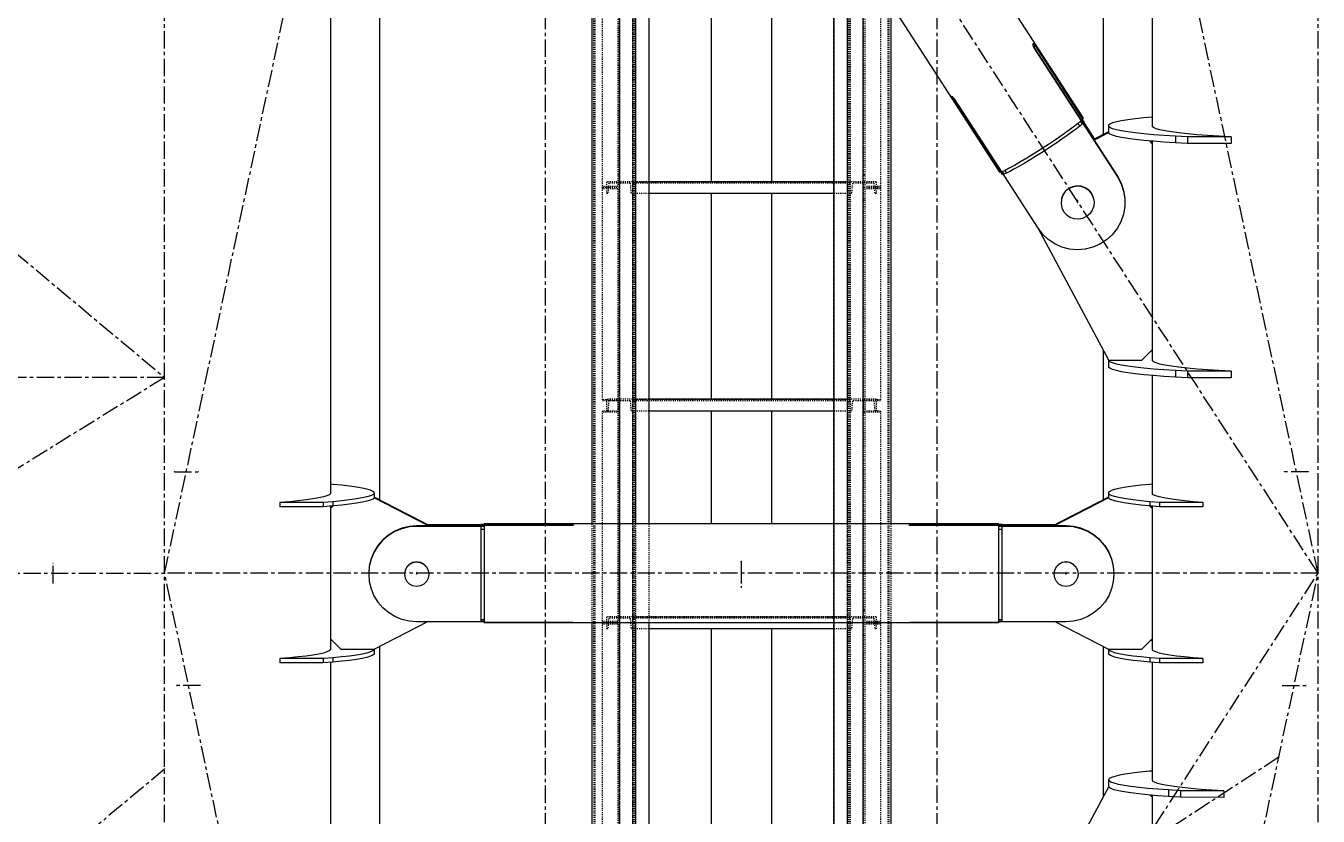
# Model space of a CAD drawing. Header units: millimetres. Extents: x 5143 to 30813, y 232 to 21408.
# Drawn here: x 11776 to 12370, y 7429 to 7792 of the extents above; entities that cross this region are included whole.
import ezdxf

# ---------------------------------------------------------------- set-up
doc = ezdxf.new("R2010")
doc.units = ezdxf.units.MM
doc.header["$LTSCALE"] = 0.25
for name, pattern in [('CENTER', [50.8, 31.75, -6.35, 6.35, -6.35]), ('XKITLINE00', [0]), ('XKITLINE02', [4, 2, -2]), ('XKITLINE03', [6, 3, -1, 1, -1])]:
    doc.linetypes.add(name, pattern=pattern)

msp = doc.modelspace()

# ---------------------------------------------------------------- linework, layer by layer
at = {"color": 8, "linetype": 'CENTER'}
for p, q in [((10096.38, 9090.27), (11840, 7630.27)), ((11840, 7286.23), (11840, 8951.04)), ((12370, 7286.23), (12370, 8951.04)), ((11840, 7540.27), (12015, 8360.27)), ((12370, 7540.27), (11840, 8360.27)), ((12370, 7540.27), (12195, 8360.27)), ((12015, 6431.43), (12015, 8100.54)), ((12195, 6431.43), (12195, 8100.54)), ((12259.5, 7711.75), (12259.5, 7710.72)), ((11840, 7630.27), (10454.1, 7630.27)), ((11840, 7630.27), (11549.01, 7450.27)), ((11844.48, 7586.93), (11855.43, 7586.96)), ((12365.51, 7586.93), (12354.56, 7586.96)), ((11788.75, 7535.77), (11788.75, 7544.77)), ((12105, 7545.81), (12105, 7535.82)), ((12105, 7543.85), (12105, 7533.86)), ((11597.32, 7540.27), (11840, 7540.27)), ((12015, 6720.27), (11840, 7540.27)), ((11840, 6720.27), (12370, 7540.27)), ((12370, 7540.27), (11840, 7540.27)), ((11955.8, 7540.63), (11955.8, 7539.92)), ((12195, 6720.27), (12370, 7540.27)), ((12254.2, 7539.92), (12254.2, 7540.63)), ((11856.48, 7488.7), (11845.53, 7488.67)), ((12353.51, 7488.7), (12364.46, 7488.67)), ((12351.95, 7455.72), (11918.47, 7172.55)), ((11840, 7450.27), (10096.38, 5990.27))]:
    msp.add_line(p, q, dxfattribs=at)
at = {"color": 8, "linetype": 'XKITLINE00'}
for p, q in [((12293.8, 8319.33), (12293.8, 7745.64)), ((11986.39, 8175.84), (12262.02, 7749.39)), ((11916.2, 8150.56), (11916.2, 7576.88)), ((11947.97, 8151.16), (12223.6, 7724.71)), ((11938.8, 7906.14), (11938.8, 7573.97)), ((12271.2, 7906.14), (12271.2, 7741.85)), ((12091.2, 7814.77), (12091.2, 7720.27)), ((12118.8, 7814.77), (12118.8, 7720.27)), ((12238.93, 7783.46), (12238.89, 7783.3)), ((12238.89, 7783.3), (12238.91, 7783.07)), ((12238.91, 7783.07), (12238.99, 7782.8)), ((12239.01, 7783.55), (12238.93, 7783.46)), ((12238.99, 7782.8), (12239.11, 7782.48)), ((12239.15, 7783.55), (12239.01, 7783.55)), ((12239.11, 7782.48), (12239.27, 7782.15)), ((12239.32, 7783.48), (12239.15, 7783.55)), ((12239.89, 7782.79), (12239.18, 7782.33)), ((12239.27, 7782.15), (12239.47, 7781.82)), ((12239.41, 7783.42), (12239.32, 7783.48)), ((12239.47, 7782.07), (12239.36, 7782)), ((12239.47, 7782.06), (12239.37, 7781.99)), ((12239.41, 7783.42), (12239.5, 7783.31)), ((12239.47, 7781.92), (12239.43, 7781.89)), ((12240.11, 7782.48), (12239.47, 7782.07)), ((12239.47, 7782.06), (12239.47, 7781.92)), ((12239.47, 7782.06), (12277.82, 7722.73)), ((12239.47, 7781.92), (12261.14, 7748.4)), ((12239.47, 7781.82), (12261.14, 7748.3)), ((12239.5, 7783.31), (12239.69, 7783.08)), ((12239.69, 7783.08), (12239.89, 7782.79)), ((12239.89, 7782.79), (12240.11, 7782.48)), ((12240.11, 7782.48), (12261.77, 7748.96)), ((12201.56, 7759.49), (12201.53, 7759.39)), ((12201.53, 7759.39), (12201.55, 7759.22)), ((12201.55, 7759.22), (12201.58, 7759.12)), ((12201.65, 7759.52), (12201.56, 7759.49)), ((12201.58, 7759.12), (12201.64, 7759)), ((12201.64, 7759), (12201.8, 7758.74)), ((12201.78, 7759.46), (12201.65, 7759.52)), ((12201.96, 7759.34), (12201.78, 7759.46)), ((12201.8, 7758.74), (12201.99, 7758.44)), ((12202.16, 7759.14), (12201.96, 7759.34)), ((12201.99, 7758.44), (12202.19, 7758.12)), ((12202.48, 7758.76), (12202.01, 7758.45)), ((12202.16, 7759.14), (12202.38, 7758.89)), ((12202.7, 7758.45), (12202.19, 7758.12)), ((12202.19, 7758.12), (12223.86, 7724.6)), ((12202.38, 7758.89), (12202.61, 7758.6)), ((12202.61, 7758.6), (12202.82, 7758.28)), ((12202.82, 7758.28), (12224.49, 7724.76)), ((12262.02, 7749.39), (12261.77, 7748.96)), ((12286.02, 7749.21), (12282.59, 7748.75)), ((12289.95, 7749.64), (12286.02, 7749.21)), ((12293.8, 7749.99), (12289.95, 7749.64)), ((12255.16, 7743.6), (12252.42, 7741.66)), ((12257.03, 7743.17), (12254.78, 7741.54)), ((12257.53, 7745.34), (12255.16, 7743.6)), ((12258.94, 7744.61), (12257.03, 7743.17)), ((12259.45, 7746.83), (12257.53, 7745.34)), ((12260.47, 7745.83), (12258.94, 7744.61)), ((12260.86, 7748.03), (12259.45, 7746.83)), ((12259.69, 7747.04), (12260.47, 7745.83)), ((12261.58, 7746.8), (12260.47, 7745.83)), ((12260.81, 7747.98), (12261.58, 7746.8)), ((12261.14, 7748.3), (12260.86, 7748.03)), ((12261.14, 7748.4), (12261.09, 7748.36)), ((12261.77, 7748.96), (12261.14, 7748.55)), ((12261.38, 7748.71), (12261.14, 7748.55)), ((12261.14, 7748.4), (12261.14, 7748.31)), ((12261.14, 7748.31), (12277.82, 7722.5)), ((12261.38, 7748.71), (12262.19, 7747.45)), ((12261.61, 7748.85), (12262.36, 7747.69)), ((12262.19, 7747.45), (12261.95, 7747.29)), ((12262.36, 7747.69), (12262.19, 7747.45)), ((12262.2, 7747.45), (12267.15, 7739.79)), ((12262.28, 7747.57), (12267.27, 7739.85)), ((12262.41, 7747.86), (12262.36, 7747.69)), ((12273.77, 7743.16), (12266.89, 7739.65)), ((12274.37, 7746.73), (12273.77, 7746.2)), ((12273.77, 7746.2), (12273.77, 7745.66)), ((12274.37, 7745.13), (12273.77, 7745.66)), ((12273.77, 7745.66), (12273.77, 7742.67)), ((12275.56, 7747.25), (12274.37, 7746.73)), ((12275.56, 7744.61), (12274.37, 7745.13)), ((12277.34, 7747.76), (12275.56, 7747.25)), ((12277.34, 7744.09), (12275.56, 7744.61)), ((12279.69, 7748.26), (12277.34, 7747.76)), ((12279.69, 7743.59), (12277.34, 7744.09)), ((12282.59, 7748.75), (12279.69, 7748.26)), ((12282.59, 7743.11), (12279.69, 7743.59)), ((12293.8, 7746.22), (12293.77, 7746.2)), ((12293.77, 7746.2), (12293.77, 7745.66)), ((12294.37, 7745.13), (12293.77, 7745.66)), ((12295.56, 7744.61), (12294.37, 7745.13)), ((12297.34, 7744.09), (12295.56, 7744.61)), ((12299.69, 7743.59), (12297.34, 7744.09)), ((12302.59, 7743.11), (12299.69, 7743.59)), ((12246.15, 7737.42), (12242.81, 7735.25)), ((12249.38, 7739.57), (12246.15, 7737.42)), ((12249.5, 7737.89), (12246.6, 7735.96)), ((12252.42, 7741.66), (12249.38, 7739.57)), ((12252.25, 7739.76), (12249.5, 7737.89)), ((12254.78, 7741.54), (12252.25, 7739.76)), ((12273.77, 7742.69), (12267.12, 7739.3)), ((12274.37, 7742.14), (12273.77, 7742.67)), ((12275.56, 7741.62), (12274.37, 7742.14)), ((12277.34, 7741.1), (12275.56, 7741.62)), ((12279.69, 7740.6), (12277.34, 7741.1)), ((12282.59, 7740.12), (12279.69, 7740.6)), ((12286.02, 7742.65), (12282.59, 7743.11)), ((12286.02, 7739.66), (12282.59, 7740.12)), ((12289.95, 7742.22), (12286.02, 7742.65)), ((12289.95, 7739.23), (12286.02, 7739.66)), ((12294.36, 7741.81), (12289.95, 7742.22)), ((12294.36, 7738.82), (12289.95, 7739.23)), ((12293.8, 7737.72), (12292.52, 7738.99)), ((12293.8, 7738.19), (12293.04, 7738.94)), ((12293.8, 7738.88), (12293.8, 7737.95)), ((12293.8, 7737.95), (12293.8, 7737.72)), ((12293.8, 7737.72), (12293.8, 7643.01)), ((12299.2, 7741.44), (12294.36, 7741.81)), ((12299.2, 7738.45), (12294.36, 7738.82)), ((12304.44, 7741.11), (12299.2, 7741.44)), ((12304.44, 7738.11), (12299.2, 7738.45)), ((12306.02, 7742.65), (12302.59, 7743.11)), ((12310.04, 7740.81), (12304.44, 7741.11)), ((12304.44, 7741.11), (12304.44, 7738.11)), ((12310.04, 7737.82), (12304.44, 7738.11)), ((12309.95, 7742.22), (12306.02, 7742.65)), ((12314.36, 7741.81), (12309.95, 7742.22)), ((12330.04, 7740.81), (12310.04, 7740.81)), ((12310.04, 7740.81), (12310.04, 7737.82)), ((12330.04, 7737.82), (12310.04, 7737.82)), ((12319.2, 7741.44), (12314.36, 7741.81)), ((12324.44, 7741.11), (12319.2, 7741.44)), ((12330.04, 7740.81), (12324.44, 7741.11)), ((12330.04, 7740.81), (12330.04, 7737.82)), ((12239.48, 7733.13), (12236.24, 7731.14)), ((12240.65, 7732.14), (12237.76, 7730.35)), ((12242.81, 7735.25), (12239.48, 7733.13)), ((12243.63, 7734.03), (12240.65, 7732.14)), ((12246.6, 7735.96), (12243.63, 7734.03)), ((12226.18, 7725.46), (12224.76, 7724.84)), ((12226.01, 7725.39), (12226.78, 7724.19)), ((12228.1, 7726.44), (12226.18, 7725.46)), ((12230.47, 7727.74), (12228.1, 7726.44)), ((12230.22, 7725.95), (12228.31, 7724.93)), ((12232.47, 7727.21), (12230.22, 7725.95)), ((12233.21, 7729.32), (12230.47, 7727.74)), ((12235.01, 7728.69), (12232.47, 7727.21)), ((12236.24, 7731.14), (12233.21, 7729.32)), ((12237.76, 7730.35), (12235.01, 7728.69)), ((12223.86, 7724.6), (12223.6, 7724.71)), ((12224.37, 7724.94), (12223.86, 7724.6)), ((12224.14, 7724.79), (12224.89, 7723.62)), ((12224.37, 7724.94), (12224.24, 7724.85)), ((12224.24, 7724.85), (12225.06, 7723.6)), ((12224.76, 7724.84), (12224.49, 7724.76)), ((12224.49, 7724.76), (12241.17, 7698.95)), ((12225.06, 7723.6), (12224.89, 7723.62)), ((12224.92, 7724.91), (12225.68, 7723.74)), ((12225.19, 7723.68), (12225.06, 7723.6)), ((12226.78, 7724.19), (12225.68, 7723.74)), ((12228.31, 7724.93), (12226.78, 7724.19)), ((12277.82, 7722.73), (12277.82, 7722.5)), ((12277.82, 7722.73), (12279.51, 7719.56)), ((12277.82, 7722.5), (12279.51, 7719.33)), ((12279.51, 7719.56), (12279.51, 7719.33)), ((12279.51, 7719.56), (12280.66, 7716.16)), ((12091.2, 7714.77), (12091.2, 7620.27)), ((12118.8, 7714.77), (12118.8, 7620.27)), ((12252.74, 7714.19), (12252.07, 7712.33)), ((12252.74, 7714.13), (12252.07, 7712.26)), ((12252.74, 7714.13), (12252.07, 7712.26)), ((12252.74, 7714.06), (12252.07, 7712.2)), ((12253.87, 7715.81), (12252.74, 7714.19)), ((12253.87, 7715.75), (12252.74, 7714.13)), ((12253.87, 7715.75), (12252.74, 7714.13)), ((12253.87, 7715.69), (12252.74, 7714.06)), ((12255.38, 7717.09), (12253.87, 7715.81)), ((12255.38, 7717.03), (12253.87, 7715.75)), ((12255.38, 7717.03), (12253.87, 7715.75)), ((12255.38, 7716.97), (12253.87, 7715.69)), ((12257.17, 7717.94), (12255.38, 7717.09)), ((12257.17, 7717.88), (12255.38, 7717.03)), ((12257.17, 7717.88), (12255.38, 7717.03)), ((12257.17, 7717.81), (12255.38, 7716.97)), ((12255.38, 7717.09), (12255.38, 7717.03)), ((12255.38, 7717.03), (12255.38, 7716.97)), ((12259.12, 7718.29), (12257.17, 7717.94)), ((12259.12, 7718.23), (12257.17, 7717.88)), ((12259.12, 7718.23), (12257.17, 7717.88)), ((12259.12, 7718.17), (12257.17, 7717.81)), ((12261.1, 7718.13), (12259.12, 7718.29)), ((12261.1, 7718.07), (12259.12, 7718.23)), ((12261.1, 7718.07), (12259.12, 7718.23)), ((12261.1, 7718), (12259.12, 7718.17)), ((12262.97, 7717.46), (12261.1, 7718.13)), ((12262.97, 7717.4), (12261.1, 7718.07)), ((12262.97, 7717.4), (12261.1, 7718.07)), ((12262.97, 7717.34), (12261.1, 7718)), ((12264.6, 7716.34), (12262.97, 7717.46)), ((12264.6, 7716.27), (12262.97, 7717.4)), ((12264.6, 7716.27), (12262.97, 7717.4)), ((12264.6, 7716.21), (12262.97, 7717.34)), ((12264.6, 7716.34), (12265.88, 7714.83)), ((12264.6, 7716.27), (12265.88, 7714.77)), ((12264.6, 7716.27), (12265.88, 7714.77)), ((12264.6, 7716.21), (12265.88, 7714.7)), ((12265.88, 7714.83), (12265.88, 7714.77)), ((12265.88, 7714.83), (12266.73, 7713.04)), ((12265.88, 7714.77), (12266.73, 7712.98)), ((12265.88, 7714.77), (12266.73, 7712.98)), ((12265.88, 7714.77), (12265.88, 7714.7)), ((12265.88, 7714.7), (12266.73, 7712.91)), ((12279.51, 7719.33), (12280.66, 7715.93)), ((12280.66, 7716.16), (12281.23, 7712.62)), ((12280.66, 7715.93), (12281.23, 7712.38)), ((12252.07, 7712.2), (12251.9, 7710.23)), ((12251.9, 7710.23), (12252.26, 7708.28)), ((12252.26, 7708.28), (12253.11, 7706.49)), ((12266.92, 7709), (12266.25, 7707.13)), ((12266.73, 7713.04), (12267.09, 7711.09)), ((12266.73, 7712.98), (12267.09, 7711.03)), ((12266.73, 7712.98), (12267.09, 7711.03)), ((12266.73, 7712.91), (12267.09, 7710.97)), ((12267.09, 7710.97), (12266.92, 7709)), ((12281.21, 7708.79), (12280.59, 7705.26)), ((12281.23, 7712.38), (12281.21, 7708.79)), ((12281.23, 7712.62), (12281.23, 7712.38)), ((12253.11, 7706.49), (12254.39, 7704.99)), ((12256.02, 7703.86), (12254.39, 7704.99)), ((12257.89, 7703.19), (12256.02, 7703.86)), ((12259.87, 7703.03), (12257.89, 7703.19)), ((12261.82, 7703.38), (12259.87, 7703.03)), ((12263.61, 7704.23), (12261.82, 7703.38)), ((12265.13, 7705.51), (12263.61, 7704.23)), ((12266.25, 7707.13), (12265.13, 7705.51)), ((12279.4, 7701.87), (12277.67, 7698.72)), ((12280.59, 7705.26), (12279.4, 7701.87)), ((12241.17, 7698.95), (12243.36, 7696.11)), ((12241.37, 7698.69), (12273.8, 7638.03)), ((12246, 7693.66), (12243.36, 7696.11)), ((12275.44, 7695.9), (12272.78, 7693.49)), ((12277.67, 7698.72), (12275.44, 7695.9)), ((12249, 7691.68), (12246, 7693.66)), ((12252.29, 7690.22), (12249, 7691.68)), ((12255.77, 7689.31), (12252.29, 7690.22)), ((12266.44, 7690.13), (12262.95, 7689.27)), ((12269.75, 7691.55), (12266.44, 7690.13)), ((12272.78, 7693.49), (12269.75, 7691.55)), ((12259.36, 7688.99), (12255.77, 7689.31)), ((12262.95, 7689.27), (12259.36, 7688.99)), ((12271.2, 7642.89), (12271.2, 7573.97)), ((12293.8, 7643.01), (12288.8, 7638.03)), ((12293.8, 7642.33), (12293.04, 7642.26)), ((12293.8, 7643.01), (12293.8, 7637.98)), ((12273.77, 7638.08), (12273.77, 7638)), ((12274.37, 7637.47), (12273.77, 7638)), ((12273.77, 7638), (12273.77, 7635.01)), ((12288.8, 7638.03), (12273.8, 7638.03)), ((12275.56, 7636.94), (12274.37, 7637.47)), ((12277.34, 7636.43), (12275.56, 7636.94)), ((12279.69, 7635.93), (12277.34, 7636.43)), ((12293.8, 7638.55), (12293.77, 7638.53)), ((12293.77, 7638.53), (12293.77, 7638)), ((12294.37, 7637.47), (12293.77, 7638)), ((12295.56, 7636.94), (12294.37, 7637.47)), ((12297.34, 7636.43), (12295.56, 7636.94)), ((12299.69, 7635.93), (12297.34, 7636.43)), ((12274.37, 7634.48), (12273.77, 7635.01)), ((12275.56, 7633.95), (12274.37, 7634.48)), ((12277.34, 7633.44), (12275.56, 7633.95)), ((12279.69, 7632.94), (12277.34, 7633.44)), ((12282.59, 7635.45), (12279.69, 7635.93)), ((12282.59, 7632.46), (12279.69, 7632.94)), ((12286.02, 7634.99), (12282.59, 7635.45)), ((12286.02, 7632), (12282.59, 7632.46)), ((12289.95, 7634.55), (12286.02, 7634.99)), ((12289.95, 7631.56), (12286.02, 7632)), ((12294.36, 7634.15), (12289.95, 7634.55)), ((12294.36, 7631.16), (12289.95, 7631.56)), ((12293.8, 7631.21), (12293.8, 7576.88)), ((12299.2, 7633.78), (12294.36, 7634.15)), ((12299.2, 7630.79), (12294.36, 7631.16)), ((12304.44, 7633.44), (12299.2, 7633.78)), ((12304.44, 7630.45), (12299.2, 7630.79)), ((12302.59, 7635.45), (12299.69, 7635.93)), ((12306.02, 7634.99), (12302.59, 7635.45)), ((12310.04, 7633.14), (12304.44, 7633.44)), ((12304.44, 7633.44), (12304.44, 7630.45)), ((12310.04, 7630.15), (12304.44, 7630.45)), ((12309.95, 7634.55), (12306.02, 7634.99)), ((12314.36, 7634.15), (12309.95, 7634.55)), ((12330.04, 7633.14), (12310.04, 7633.14)), ((12310.04, 7633.14), (12310.04, 7630.15)), ((12319.2, 7633.78), (12314.36, 7634.15)), ((12324.44, 7633.44), (12319.2, 7633.78)), ((12330.04, 7633.14), (12324.44, 7633.44)), ((12330.04, 7633.14), (12330.04, 7630.15)), ((12330.04, 7630.15), (12310.04, 7630.15)), ((12091.2, 7614.77), (12091.2, 7563.05)), ((12118.8, 7614.77), (12118.8, 7563.05)), ((11916.23, 7576.9), (11915.68, 7576.4)), ((11917.34, 7581.13), (11916.2, 7581.22)), ((11916.23, 7577.41), (11916.2, 7577.44)), ((11916.23, 7577.41), (11916.23, 7576.9)), ((11921.4, 7580.73), (11917.34, 7581.13)), ((11925.01, 7580.31), (11921.4, 7580.73)), ((11928.16, 7579.86), (11925.01, 7580.31)), ((11930.81, 7579.4), (11928.16, 7579.86)), ((11932.96, 7578.92), (11930.81, 7579.4)), ((11934.59, 7578.42), (11932.96, 7578.92)), ((11935.68, 7577.92), (11934.59, 7578.42)), ((11936.23, 7577.41), (11935.68, 7577.92)), ((11936.23, 7576.9), (11935.68, 7576.4)), ((11936.23, 7577.41), (11936.23, 7576.9)), ((11936.23, 7576.9), (11936.23, 7574.91)), ((12274.31, 7577.92), (12273.76, 7577.41)), ((12273.76, 7577.41), (12273.76, 7576.9)), ((12273.76, 7576.9), (12273.76, 7574.91)), ((12274.31, 7576.4), (12273.76, 7576.9)), ((12275.4, 7578.42), (12274.31, 7577.92)), ((12277.03, 7578.92), (12275.4, 7578.42)), ((12279.18, 7579.4), (12277.03, 7578.92)), ((12281.83, 7579.86), (12279.18, 7579.4)), ((12284.98, 7580.31), (12281.83, 7579.86)), ((12288.59, 7580.73), (12284.98, 7580.31)), ((12292.65, 7581.13), (12288.59, 7580.73)), ((12293.8, 7581.22), (12292.65, 7581.13)), ((12293.8, 7577.44), (12293.76, 7577.41)), ((12293.76, 7577.41), (12293.76, 7576.9)), ((12294.31, 7576.4), (12293.76, 7576.9)), ((11897.34, 7573.19), (11892.88, 7572.83)), ((11892.88, 7572.83), (11892.88, 7570.83)), ((11912.88, 7572.83), (11892.88, 7572.83)), ((11901.4, 7573.59), (11897.34, 7573.19)), ((11905.01, 7574.01), (11901.4, 7573.59)), ((11908.16, 7574.46), (11905.01, 7574.01)), ((11910.81, 7574.92), (11908.16, 7574.46)), ((11912.96, 7575.4), (11910.81, 7574.92)), ((11917.34, 7573.19), (11912.88, 7572.83)), ((11912.88, 7572.83), (11912.88, 7570.83)), ((11917.34, 7571.2), (11912.88, 7570.83)), ((11914.59, 7575.9), (11912.96, 7575.4)), ((11915.68, 7576.4), (11914.59, 7575.9)), ((11917.38, 7571.2), (11916.2, 7570.02)), ((11917.03, 7571.17), (11916.2, 7570.34)), ((11916.2, 7571.11), (11916.2, 7570.18)), ((11921.4, 7573.59), (11917.34, 7573.19)), ((11917.34, 7573.19), (11917.34, 7571.2)), ((11921.4, 7571.6), (11917.34, 7571.2)), ((11925.01, 7574.01), (11921.4, 7573.59)), ((11925.01, 7572.02), (11921.4, 7571.6)), ((11928.16, 7574.46), (11925.01, 7574.01)), ((11928.16, 7572.46), (11925.01, 7572.02)), ((11930.81, 7574.92), (11928.16, 7574.46)), ((11930.81, 7572.93), (11928.16, 7572.46)), ((11932.96, 7575.4), (11930.81, 7574.92)), ((11932.96, 7573.41), (11930.81, 7572.93)), ((11934.59, 7575.9), (11932.96, 7575.4)), ((11934.59, 7573.9), (11932.96, 7573.41)), ((11935.68, 7576.4), (11934.59, 7575.9)), ((11935.68, 7574.4), (11934.59, 7573.9)), ((11936.23, 7574.91), (11935.68, 7574.4)), ((11961.86, 7562.01), (11936.23, 7575.31)), ((11961.25, 7562.01), (11936.23, 7574.99)), ((12273.76, 7575.31), (12248.13, 7562.01)), ((12273.76, 7574.99), (12248.74, 7562.01)), ((12274.31, 7574.4), (12273.76, 7574.91)), ((12275.4, 7575.9), (12274.31, 7576.4)), ((12275.4, 7573.9), (12274.31, 7574.4)), ((12277.03, 7575.4), (12275.4, 7575.9)), ((12277.03, 7573.41), (12275.4, 7573.9)), ((12279.18, 7574.92), (12277.03, 7575.4)), ((12279.18, 7572.93), (12277.03, 7573.41)), ((12281.83, 7574.46), (12279.18, 7574.92)), ((12281.83, 7572.46), (12279.18, 7572.93)), ((12284.98, 7574.01), (12281.83, 7574.46)), ((12284.98, 7572.02), (12281.83, 7572.46)), ((12288.59, 7573.59), (12284.98, 7574.01)), ((12288.59, 7571.6), (12284.98, 7572.02)), ((12292.65, 7573.19), (12288.59, 7573.59)), ((12292.65, 7571.2), (12288.59, 7571.6)), ((12293.8, 7570.02), (12292.61, 7571.2)), ((12292.65, 7573.19), (12292.65, 7571.2)), ((12297.11, 7572.83), (12292.65, 7573.19)), ((12297.11, 7570.83), (12292.65, 7571.2)), ((12293.8, 7570.34), (12292.96, 7571.17)), ((12293.8, 7571.11), (12293.8, 7570.18)), ((12295.4, 7575.9), (12294.31, 7576.4)), ((12297.03, 7575.4), (12295.4, 7575.9)), ((12299.18, 7574.92), (12297.03, 7575.4)), ((12297.11, 7572.83), (12297.11, 7570.83)), ((12317.11, 7572.83), (12297.11, 7572.83)), ((12301.83, 7574.46), (12299.18, 7574.92)), ((12304.98, 7574.01), (12301.83, 7574.46)), ((12308.59, 7573.59), (12304.98, 7574.01)), ((12312.65, 7573.19), (12308.59, 7573.59)), ((12317.11, 7572.83), (12312.65, 7573.19)), ((12317.11, 7572.83), (12317.11, 7570.83)), ((11912.88, 7570.83), (11892.88, 7570.83)), ((11916.2, 7570.18), (11916.2, 7570.02)), ((11916.2, 7570.02), (11916.2, 7510.21)), ((12293.8, 7570.18), (12293.8, 7570.02)), ((12293.8, 7570.02), (12293.8, 7510.21)), ((12317.11, 7570.83), (12297.11, 7570.83)), ((11945.81, 7559.62), (11942.86, 7557.82)), ((11945.81, 7559.46), (11942.86, 7557.66)), ((11949, 7560.94), (11945.81, 7559.62)), ((11949, 7560.78), (11945.81, 7559.46)), ((11952.35, 7561.74), (11949, 7560.94)), ((11952.35, 7561.58), (11949, 7560.78)), ((11955.8, 7562.01), (11952.35, 7561.74)), ((11955.8, 7561.85), (11952.35, 7561.58)), ((11952.35, 7561.74), (11952.35, 7561.58)), ((11986.8, 7562.01), (11955.8, 7562.01)), ((11955.8, 7562.01), (11955.8, 7561.85)), ((11986.8, 7561.85), (11955.8, 7561.85)), ((11985.3, 7562.56), (11960.8, 7562.56)), ((11985.3, 7562.4), (11961.1, 7562.4)), ((11986.8, 7562.62), (11985.3, 7562.62)), ((11985.3, 7562.62), (11985.3, 7562.56)), ((11985.3, 7562.56), (11985.3, 7562.02)), ((11986.8, 7562.43), (11985.3, 7562.43)), ((11986.8, 7562.24), (11985.3, 7562.24)), ((11986.8, 7561.71), (11985.3, 7561.71)), ((11985.3, 7561.71), (11985.3, 7520.14)), ((11986.8, 7560.43), (11985.3, 7560.43)), ((12223.2, 7563.05), (11986.8, 7563.05)), ((11986.8, 7563.05), (11986.8, 7562.18)), ((12026.8, 7562.66), (11986.8, 7562.66)), ((11986.8, 7562.24), (11986.8, 7562.18)), ((11986.8, 7562.18), (11986.8, 7521.67)), ((12026.8, 7562.18), (11986.8, 7562.18)), ((12027.11, 7562.65), (12026.8, 7562.66)), ((12026.8, 7562.66), (12026.8, 7562.18)), ((12027.11, 7562.19), (12026.8, 7562.18)), ((12027.39, 7562.63), (12027.11, 7562.65)), ((12027.11, 7562.65), (12027.11, 7562.19)), ((12027.39, 7562.24), (12027.11, 7562.19)), ((12027.63, 7562.59), (12027.39, 7562.63)), ((12027.63, 7562.31), (12027.39, 7562.24)), ((12027.8, 7562.55), (12027.63, 7562.59)), ((12027.8, 7562.39), (12027.63, 7562.31)), ((12027.88, 7562.5), (12027.8, 7562.55)), ((12027.88, 7562.45), (12027.8, 7562.39)), ((12027.88, 7562.5), (12027.88, 7562.45)), ((12182.19, 7562.55), (12182.11, 7562.5)), ((12182.11, 7562.5), (12182.11, 7562.45)), ((12182.19, 7562.39), (12182.11, 7562.45)), ((12182.36, 7562.59), (12182.19, 7562.55)), ((12182.36, 7562.31), (12182.19, 7562.39)), ((12182.6, 7562.63), (12182.36, 7562.59)), ((12182.6, 7562.24), (12182.36, 7562.31)), ((12182.89, 7562.65), (12182.6, 7562.63)), ((12182.89, 7562.19), (12182.6, 7562.24)), ((12183.2, 7562.66), (12182.89, 7562.65)), ((12182.89, 7562.65), (12182.89, 7562.19)), ((12183.2, 7562.18), (12182.89, 7562.19)), ((12223.2, 7562.66), (12183.2, 7562.66)), ((12183.2, 7562.66), (12183.2, 7562.18)), ((12223.2, 7562.18), (12183.2, 7562.18)), ((12223.2, 7563.05), (12223.2, 7562.18)), ((12224.7, 7562.62), (12223.2, 7562.62)), ((12224.7, 7562.43), (12223.2, 7562.43)), ((12223.2, 7562.24), (12223.2, 7562.18)), ((12224.7, 7562.24), (12223.2, 7562.24)), ((12223.2, 7562.18), (12223.2, 7521.67)), ((12254.2, 7562.01), (12223.2, 7562.01)), ((12254.2, 7561.85), (12223.2, 7561.85)), ((12224.7, 7561.71), (12223.2, 7561.71)), ((12224.7, 7560.43), (12223.2, 7560.43)), ((12224.7, 7562.62), (12224.7, 7562.02)), ((12249.19, 7562.56), (12224.7, 7562.56)), ((12248.89, 7562.4), (12224.7, 7562.4)), ((12224.7, 7561.71), (12224.7, 7520.14)), ((12257.64, 7561.74), (12254.2, 7562.01)), ((12254.2, 7562.01), (12254.2, 7561.85)), ((12257.64, 7561.58), (12254.2, 7561.85)), ((12260.99, 7560.94), (12257.64, 7561.74)), ((12257.64, 7561.74), (12257.64, 7561.58)), ((12260.99, 7560.78), (12257.64, 7561.58)), ((12264.18, 7559.62), (12260.99, 7560.94)), ((12264.18, 7559.46), (12260.99, 7560.78)), ((12267.13, 7557.82), (12264.18, 7559.62)), ((12267.13, 7557.66), (12264.18, 7559.46)), ((11940.24, 7555.59), (11938, 7552.97)), ((11940.24, 7555.43), (11938, 7552.81)), ((11942.86, 7557.82), (11940.24, 7555.59)), ((11942.86, 7557.66), (11940.24, 7555.43)), ((12269.75, 7555.59), (12267.13, 7557.82)), ((12269.75, 7555.43), (12267.13, 7557.66)), ((12269.75, 7555.59), (12271.99, 7552.97)), ((12269.75, 7555.43), (12271.99, 7552.81)), ((11936.19, 7550.03), (11934.87, 7546.85)), ((11936.19, 7549.88), (11934.87, 7546.7)), ((11938, 7552.97), (11936.19, 7550.03)), ((11938, 7552.81), (11936.19, 7549.88)), ((12271.99, 7552.97), (12273.8, 7550.03)), ((12271.99, 7552.81), (12273.8, 7549.88)), ((12273.8, 7550.03), (12275.12, 7546.85)), ((12273.8, 7549.88), (12275.12, 7546.7)), ((11934.07, 7543.51), (11933.8, 7540.08)), ((11934.07, 7543.35), (11933.8, 7539.92)), ((11934.87, 7546.85), (11934.07, 7543.51)), ((11934.87, 7546.7), (11934.07, 7543.35)), ((11950.47, 7541.65), (11950.2, 7539.92)), ((11950.47, 7541.58), (11950.2, 7539.86)), ((11950.47, 7541.58), (11950.2, 7539.86)), ((11950.47, 7541.52), (11950.2, 7539.79)), ((11951.26, 7543.2), (11950.47, 7541.65)), ((11951.26, 7543.14), (11950.47, 7541.58)), ((11951.26, 7543.14), (11950.47, 7541.58)), ((11951.26, 7543.08), (11950.47, 7541.52)), ((11952.5, 7544.44), (11951.26, 7543.2)), ((11952.5, 7544.37), (11951.26, 7543.14)), ((11952.5, 7544.37), (11951.26, 7543.14)), ((11952.5, 7544.31), (11951.26, 7543.08)), ((11954.06, 7545.23), (11952.5, 7544.44)), ((11954.06, 7545.17), (11952.5, 7544.37)), ((11954.06, 7545.17), (11952.5, 7544.37)), ((11954.06, 7545.1), (11952.5, 7544.31)), ((11955.8, 7545.5), (11954.06, 7545.23)), ((11955.8, 7545.44), (11954.06, 7545.17)), ((11955.8, 7545.44), (11954.06, 7545.17)), ((11955.8, 7545.38), (11954.06, 7545.1)), ((11955.8, 7545.5), (11955.8, 7545.44)), ((11957.53, 7545.23), (11955.8, 7545.5)), ((11957.53, 7545.17), (11955.8, 7545.44)), ((11955.8, 7545.44), (11955.8, 7545.38)), ((11957.53, 7545.17), (11955.8, 7545.44)), ((11957.53, 7545.1), (11955.8, 7545.38)), ((11959.09, 7544.44), (11957.53, 7545.23)), ((11959.09, 7544.37), (11957.53, 7545.17)), ((11959.09, 7544.37), (11957.53, 7545.17)), ((11959.09, 7544.31), (11957.53, 7545.1)), ((11960.33, 7543.2), (11959.09, 7544.44)), ((11960.33, 7543.14), (11959.09, 7544.37)), ((11960.33, 7543.14), (11959.09, 7544.37)), ((11960.33, 7543.08), (11959.09, 7544.31)), ((11960.33, 7543.2), (11961.12, 7541.65)), ((11960.33, 7543.14), (11961.12, 7541.58)), ((11960.33, 7543.14), (11961.12, 7541.58)), ((11960.33, 7543.08), (11961.12, 7541.52)), ((11961.12, 7541.65), (11961.4, 7539.92)), ((11961.12, 7541.58), (11961.4, 7539.86)), ((11961.12, 7541.58), (11961.4, 7539.86)), ((11961.12, 7541.52), (11961.4, 7539.79)), ((12248.87, 7541.65), (12248.6, 7539.92)), ((12248.87, 7541.58), (12248.6, 7539.86)), ((12249.66, 7543.2), (12248.87, 7541.65)), ((12249.66, 7543.14), (12248.87, 7541.58)), ((12250.9, 7544.44), (12249.66, 7543.2)), ((12250.9, 7544.37), (12249.66, 7543.14)), ((12252.46, 7545.23), (12250.9, 7544.44)), ((12252.46, 7545.17), (12250.9, 7544.37)), ((12254.2, 7545.5), (12252.46, 7545.23)), ((12254.2, 7545.44), (12252.46, 7545.17)), ((12254.2, 7545.5), (12254.2, 7545.44)), ((12255.93, 7545.23), (12254.2, 7545.5)), ((12255.93, 7545.17), (12254.2, 7545.44)), ((12257.49, 7544.44), (12255.93, 7545.23)), ((12257.49, 7544.37), (12255.93, 7545.17)), ((12258.73, 7543.2), (12257.49, 7544.44)), ((12258.73, 7543.14), (12257.49, 7544.37)), ((12258.73, 7543.2), (12259.52, 7541.65)), ((12258.73, 7543.14), (12259.52, 7541.58)), ((12259.52, 7541.65), (12259.8, 7539.92)), ((12259.52, 7541.58), (12259.8, 7539.86)), ((12275.12, 7546.85), (12275.92, 7543.51)), ((12275.12, 7546.7), (12275.92, 7543.35)), ((12275.92, 7543.51), (12276.2, 7540.08)), ((12275.92, 7543.35), (12276.2, 7539.92)), ((11933.8, 7539.92), (11934.07, 7536.49)), ((11934.07, 7536.49), (11934.87, 7533.14)), ((11950.2, 7539.79), (11950.47, 7538.07)), ((11950.47, 7538.07), (11951.26, 7536.51)), ((11952.5, 7535.28), (11951.26, 7536.51)), ((11960.33, 7536.51), (11959.09, 7535.28)), ((11961.12, 7538.07), (11960.33, 7536.51)), ((11961.4, 7539.79), (11961.12, 7538.07)), ((12248.6, 7539.86), (12248.87, 7538.13)), ((12248.87, 7538.13), (12249.66, 7536.58)), ((12250.9, 7535.34), (12249.66, 7536.58)), ((12252.46, 7534.55), (12250.9, 7535.34)), ((12257.49, 7535.34), (12255.93, 7534.55)), ((12258.73, 7536.58), (12257.49, 7535.34)), ((12259.52, 7538.13), (12258.73, 7536.58)), ((12259.8, 7539.86), (12259.52, 7538.13)), ((12275.92, 7536.49), (12275.12, 7533.14)), ((12276.2, 7539.92), (12275.92, 7536.49)), ((11934.87, 7533.14), (11936.19, 7529.96)), ((11936.19, 7529.96), (11938, 7527.03)), ((11954.06, 7534.48), (11952.5, 7535.28)), ((11955.8, 7534.21), (11954.06, 7534.48)), ((11957.53, 7534.48), (11955.8, 7534.21)), ((11959.09, 7535.28), (11957.53, 7534.48)), ((12254.2, 7534.27), (12252.46, 7534.55)), ((12255.93, 7534.55), (12254.2, 7534.27)), ((12273.8, 7529.96), (12271.99, 7527.03)), ((12275.12, 7533.14), (12273.8, 7529.96)), ((11938, 7527.03), (11940.24, 7524.41)), ((11942.86, 7522.18), (11940.24, 7524.41)), ((12269.75, 7524.41), (12267.13, 7522.18)), ((12271.99, 7527.03), (12269.75, 7524.41)), ((11960.8, 7517.99), (11936.2, 7505.23)), ((11945.81, 7520.38), (11942.86, 7522.18)), ((11949, 7519.06), (11945.81, 7520.38)), ((11952.35, 7518.26), (11949, 7519.06)), ((11955.8, 7517.99), (11952.35, 7518.26)), ((11986.8, 7517.99), (11955.8, 7517.99)), ((11985.3, 7520.14), (11985.3, 7518.11)), ((11986.8, 7518.85), (11985.3, 7518.85)), ((11986.8, 7518.11), (11985.3, 7518.11)), ((11985.3, 7517.99), (11985.3, 7517.93)), ((11986.8, 7517.93), (11985.3, 7517.93)), ((11986.8, 7521.67), (11986.8, 7517.65)), ((12026.8, 7517.65), (11986.8, 7517.65)), ((11986.8, 7517.65), (11986.8, 7517.5)), ((12026.8, 7517.52), (11986.8, 7517.52)), ((12027.11, 7517.64), (12026.8, 7517.65)), ((12026.8, 7517.65), (12026.8, 7517.52)), ((12027.11, 7517.52), (12026.8, 7517.52)), ((12027.39, 7517.62), (12027.11, 7517.64)), ((12027.11, 7517.64), (12027.11, 7517.52)), ((12027.39, 7517.52), (12027.11, 7517.52)), ((12027.63, 7517.58), (12027.39, 7517.62)), ((12027.63, 7517.52), (12027.39, 7517.52)), ((12027.8, 7517.53), (12027.63, 7517.58)), ((12027.8, 7517.52), (12027.63, 7517.52)), ((12182.36, 7517.58), (12182.19, 7517.53)), ((12182.36, 7517.52), (12182.19, 7517.52)), ((12182.6, 7517.62), (12182.36, 7517.58)), ((12182.6, 7517.52), (12182.36, 7517.52)), ((12182.89, 7517.64), (12182.6, 7517.62)), ((12182.89, 7517.52), (12182.6, 7517.52)), ((12183.2, 7517.65), (12182.89, 7517.64)), ((12182.89, 7517.64), (12182.89, 7517.52)), ((12183.2, 7517.52), (12182.89, 7517.52)), ((12223.2, 7517.65), (12183.2, 7517.65)), ((12183.2, 7517.65), (12183.2, 7517.52)), ((12223.2, 7517.52), (12183.2, 7517.52)), ((12223.2, 7521.67), (12223.2, 7517.65)), ((12224.7, 7518.85), (12223.2, 7518.85)), ((12224.7, 7518.11), (12223.2, 7518.11)), ((12254.2, 7517.99), (12223.2, 7517.99)), ((12224.7, 7517.93), (12223.2, 7517.93)), ((12223.2, 7517.65), (12223.2, 7517.52)), ((12223.2, 7517.52), (12223.2, 7517.5)), ((12223.2, 7517.52), (12223.2, 7517.5)), ((12224.7, 7520.14), (12224.7, 7518.11)), ((12224.7, 7517.99), (12224.7, 7517.93)), ((12273.8, 7505.23), (12249.19, 7517.99)), ((12257.64, 7518.26), (12254.2, 7517.99)), ((12260.99, 7519.06), (12257.64, 7518.26)), ((12264.18, 7520.38), (12260.99, 7519.06)), ((12267.13, 7522.18), (12264.18, 7520.38)), ((12223.2, 7517.5), (11986.8, 7517.5)), ((12091.2, 7514.77), (12091.2, 7420.27)), ((12118.8, 7514.77), (12118.8, 7420.27)), ((11916.2, 7510.21), (11916.2, 7505.1)), ((11921.2, 7505.23), (11916.2, 7510.21)), ((11917.03, 7509.38), (11916.2, 7509.44)), ((11916.23, 7505.64), (11916.2, 7505.67)), ((11916.23, 7505.64), (11916.23, 7505.13)), ((11938.8, 7506.57), (11938.8, 7203.35)), ((12271.2, 7506.57), (12271.2, 7437.38)), ((12293.8, 7510.21), (12288.8, 7505.23)), ((12293.8, 7509.44), (12292.96, 7509.37)), ((12293.8, 7505.67), (12293.76, 7505.64)), ((12293.76, 7505.64), (12293.76, 7505.13)), ((12293.8, 7510.21), (12293.8, 7505.1)), ((11897.34, 7501.42), (11892.88, 7501.05)), ((11892.88, 7501.05), (11892.88, 7499.06)), ((11912.88, 7501.05), (11892.88, 7501.05)), ((11901.4, 7501.81), (11897.34, 7501.42)), ((11905.01, 7502.24), (11901.4, 7501.81)), ((11908.16, 7502.68), (11905.01, 7502.24)), ((11910.81, 7503.15), (11908.16, 7502.68)), ((11912.96, 7503.63), (11910.81, 7503.15)), ((11917.34, 7501.42), (11912.88, 7501.05)), ((11912.88, 7501.05), (11912.88, 7499.06)), ((11914.59, 7504.12), (11912.96, 7503.63)), ((11915.68, 7504.62), (11914.59, 7504.12)), ((11916.23, 7505.13), (11915.68, 7504.62)), ((11921.4, 7501.81), (11917.34, 7501.42)), ((11917.34, 7501.42), (11917.34, 7499.42)), ((11921.4, 7499.82), (11917.34, 7499.42)), ((11936.2, 7505.23), (11921.2, 7505.23)), ((11925.01, 7502.24), (11921.4, 7501.81)), ((11925.01, 7500.24), (11921.4, 7499.82)), ((11928.16, 7502.68), (11925.01, 7502.24)), ((11928.16, 7500.69), (11925.01, 7500.24)), ((11930.81, 7503.15), (11928.16, 7502.68)), ((11930.81, 7501.15), (11928.16, 7500.69)), ((11932.96, 7503.63), (11930.81, 7503.15)), ((11932.96, 7501.63), (11930.81, 7501.15)), ((11934.59, 7504.12), (11932.96, 7503.63)), ((11934.59, 7502.13), (11932.96, 7501.63)), ((11935.68, 7504.62), (11934.59, 7504.12)), ((11935.68, 7502.63), (11934.59, 7502.13)), ((11936.23, 7505.13), (11935.68, 7504.62)), ((11936.23, 7503.13), (11935.68, 7502.63)), ((11936.23, 7505.24), (11936.23, 7503.13)), ((12273.76, 7505.24), (12273.76, 7503.13)), ((12274.31, 7504.62), (12273.76, 7505.13)), ((12274.31, 7502.63), (12273.76, 7503.13)), ((12288.8, 7505.23), (12273.8, 7505.23)), ((12275.4, 7504.12), (12274.31, 7504.62)), ((12275.4, 7502.13), (12274.31, 7502.63)), ((12277.03, 7503.63), (12275.4, 7504.12)), ((12277.03, 7501.63), (12275.4, 7502.13)), ((12279.18, 7503.15), (12277.03, 7503.63)), ((12279.18, 7501.15), (12277.03, 7501.63)), ((12281.83, 7502.68), (12279.18, 7503.15)), ((12281.83, 7500.69), (12279.18, 7501.15)), ((12284.98, 7502.24), (12281.83, 7502.68)), ((12284.98, 7500.24), (12281.83, 7500.69)), ((12288.59, 7501.81), (12284.98, 7502.24)), ((12288.59, 7499.82), (12284.98, 7500.24)), ((12292.65, 7501.42), (12288.59, 7501.81)), ((12292.65, 7499.42), (12288.59, 7499.82)), ((12292.65, 7501.42), (12292.65, 7499.42)), ((12297.11, 7501.05), (12292.65, 7501.42)), ((12294.31, 7504.62), (12293.76, 7505.13)), ((12295.4, 7504.12), (12294.31, 7504.62)), ((12297.03, 7503.63), (12295.4, 7504.12)), ((12299.18, 7503.15), (12297.03, 7503.63)), ((12297.11, 7501.05), (12297.11, 7499.06)), ((12317.11, 7501.05), (12297.11, 7501.05)), ((12301.83, 7502.68), (12299.18, 7503.15)), ((12304.98, 7502.24), (12301.83, 7502.68)), ((12308.59, 7501.81), (12304.98, 7502.24)), ((12312.65, 7501.42), (12308.59, 7501.81)), ((12317.11, 7501.05), (12312.65, 7501.42)), ((12317.11, 7501.05), (12317.11, 7499.06)), ((11912.88, 7499.06), (11892.88, 7499.06)), ((11917.34, 7499.42), (11912.88, 7499.06)), ((11916.2, 7499.33), (11916.2, 7286.23)), ((12297.11, 7499.06), (12292.65, 7499.42)), ((12293.8, 7499.33), (12293.8, 7445.07)), ((12317.11, 7499.06), (12297.11, 7499.06)), ((12275.04, 7446.41), (12274.09, 7445.88)), ((12276.58, 7446.93), (12275.04, 7446.41)), ((12278.69, 7447.44), (12276.58, 7446.93)), ((12281.37, 7447.92), (12278.69, 7447.44)), ((12284.59, 7448.39), (12281.37, 7447.92)), ((12288.32, 7448.84), (12284.59, 7448.39)), ((12292.54, 7449.25), (12288.32, 7448.84)), ((12293.8, 7449.36), (12292.54, 7449.25)), ((12273.79, 7442.23), (12240.83, 7380.61)), ((12274.09, 7445.88), (12273.73, 7445.35)), ((12273.73, 7445.35), (12273.73, 7442.36)), ((12273.73, 7445.35), (12273.98, 7444.82)), ((12273.73, 7442.36), (12273.98, 7441.83)), ((12274.82, 7444.29), (12273.98, 7444.82)), ((12274.82, 7441.3), (12273.98, 7441.83)), ((12276.25, 7443.77), (12274.82, 7444.29)), ((12276.25, 7440.78), (12274.82, 7441.3)), ((12278.27, 7443.26), (12276.25, 7443.77)), ((12278.27, 7440.27), (12276.25, 7440.78)), ((12280.85, 7442.77), (12278.27, 7443.26)), ((12283.97, 7442.29), (12280.85, 7442.77)), ((12287.61, 7441.84), (12283.97, 7442.29)), ((12291.74, 7441.42), (12287.61, 7441.84)), ((12296.33, 7441.03), (12291.74, 7441.42)), ((12293.8, 7445.4), (12293.71, 7445.27)), ((12293.71, 7445.27), (12293.95, 7444.74)), ((12294.79, 7444.21), (12293.95, 7444.74)), ((12296.23, 7443.69), (12294.79, 7444.21)), ((12298.24, 7443.18), (12296.23, 7443.69)), ((12301.34, 7440.67), (12296.33, 7441.03)), ((12300.82, 7442.68), (12298.24, 7443.18)), ((12303.94, 7442.21), (12300.82, 7442.68)), ((12301.34, 7440.67), (12301.34, 7437.68)), ((12306.73, 7440.35), (12301.34, 7440.67)), ((12307.58, 7441.76), (12303.94, 7442.21)), ((12306.73, 7440.35), (12306.73, 7437.36)), ((12326.7, 7440.27), (12306.73, 7440.35)), ((12311.71, 7441.34), (12307.58, 7441.76)), ((12316.3, 7440.95), (12311.71, 7441.34)), ((12321.31, 7440.59), (12316.3, 7440.95)), ((12326.7, 7440.27), (12321.31, 7440.59)), ((12280.85, 7439.78), (12278.27, 7440.27)), ((12283.97, 7439.3), (12280.85, 7439.78)), ((12287.61, 7438.85), (12283.97, 7439.3)), ((12291.74, 7438.43), (12287.61, 7438.85)), ((12296.33, 7438.04), (12291.74, 7438.43)), ((12292.84, 7438.34), (12293.8, 7437.38)), ((12293.69, 7438.26), (12293.8, 7438.16)), ((12293.8, 7438.26), (12293.8, 7337.41)), ((12301.34, 7437.68), (12296.33, 7438.04)), ((12306.73, 7437.36), (12301.34, 7437.68)), ((12326.7, 7437.28), (12306.73, 7437.36)), ((12326.7, 7440.27), (12326.7, 7437.28))]:
    msp.add_line(p, q, dxfattribs=at)
at = {"color": 7, "linetype": 'XKITLINE00'}
for p, q in [((12036.3, 7919.31), (12036.31, 7563.05)), ((12056.3, 7919.31), (12056.31, 7563.05)), ((12062.5, 7919.31), (12062.5, 7563.05)), ((12147.48, 7842.48), (12147.48, 7563.05)), ((12153.68, 7832.89), (12153.68, 7563.05)), ((12173.68, 7801.95), (12173.68, 7563.05)), ((12147.48, 7720.27), (12062.5, 7720.27)), ((12147.48, 7714.77), (12062.5, 7714.77)), ((12147.48, 7620.27), (12062.5, 7620.27)), ((12147.48, 7614.77), (12062.5, 7614.77)), ((12036.31, 7517.53), (12036.31, 7265.82)), ((12056.31, 7517.53), (12056.31, 7278.88)), ((12062.5, 7517.53), (12062.5, 7282.93)), ((12147.48, 7517.53), (12147.48, 7338.45)), ((12153.68, 7517.53), (12153.68, 7342.5)), ((12173.68, 7517.53), (12173.68, 7355.56)), ((12147.48, 7514.77), (12062.5, 7514.77))]:
    msp.add_line(p, q, dxfattribs=at)
at = {"color": 3, "linetype": 'XKITLINE02'}
for p, q in [((12037.15, 7919.31), (12037.16, 6234.33)), ((12037.69, 7919.31), (12037.69, 6234.33)), ((12054.92, 7919.31), (12054.93, 6234.33)), ((12055, 7919.31), (12055, 6234.33)), ((12055.45, 7919.31), (12055.46, 6234.33)), ((12055.85, 7919.31), (12055.85, 6234.33)), ((12147.48, 7919.31), (12147.48, 6234.33)), ((12153.68, 7919.31), (12153.68, 6234.33)), ((12154.13, 7919.31), (12154.13, 6234.33)), ((12154.53, 7919.31), (12154.53, 6234.33)), ((12154.98, 7919.31), (12154.98, 6234.33)), ((12155.07, 7919.31), (12155.06, 6234.33)), ((12172.3, 7919.31), (12172.3, 6234.33)), ((12172.83, 7919.31), (12172.83, 6234.33)), ((12041, 7814.84), (12041, 7717.52)), ((12048.2, 7820.09), (12048.2, 7718.11)), ((12049, 7820.09), (12049, 7717.52)), ((12160.98, 7820.09), (12160.98, 7717.52)), ((12161.78, 7820.09), (12161.78, 7718.11)), ((12168.98, 7814.84), (12168.98, 7717.52)), ((12043, 7720.27), (12043, 7714.77)), ((12055, 7720.27), (12043, 7720.27)), ((12043, 7720.27), (12043, 7714.77)), ((12044.07, 7719.57), (12043.68, 7714.77)), ((12044.07, 7719.57), (12043.68, 7714.77)), ((12053.94, 7719.57), (12044.07, 7719.57)), ((12049, 7723.35), (12048.2, 7723.35)), ((12049, 7720.27), (12049, 7717.52)), ((12053.94, 7719.57), (12054.32, 7714.77)), ((12053.94, 7719.57), (12054.32, 7714.77)), ((12055, 7720.27), (12055, 7714.77)), ((12055, 7720.27), (12055, 7714.77)), ((12055, 7720.27), (12055, 7714.77)), ((12062.5, 7720.27), (12055, 7720.27)), ((12154.98, 7719.57), (12055, 7719.57)), ((12154.98, 7720.27), (12147.48, 7720.27)), ((12154.98, 7720.27), (12154.98, 7714.77)), ((12166.98, 7720.27), (12154.98, 7720.27)), ((12154.98, 7720.27), (12154.98, 7714.77)), ((12154.98, 7720.27), (12154.98, 7714.77)), ((12156.05, 7719.57), (12155.66, 7714.77)), ((12156.05, 7719.57), (12155.66, 7714.77)), ((12165.92, 7719.57), (12156.05, 7719.57)), ((12161.78, 7723.35), (12160.98, 7723.35)), ((12165.92, 7719.57), (12166.3, 7714.77)), ((12165.92, 7719.57), (12166.3, 7714.77)), ((12166.98, 7720.27), (12166.98, 7714.77)), ((12166.98, 7720.27), (12166.98, 7714.77)), ((12048.2, 7718.11), (12041, 7718.11)), ((12041, 7717.52), (12041, 7619.49)), ((12049, 7717.52), (12041, 7717.52)), ((12049, 7717.52), (12041, 7717.52)), ((12048.2, 7716.94), (12041, 7716.94)), ((12043.68, 7714.77), (12043, 7714.77)), ((12048.2, 7716.94), (12048.2, 7614.27)), ((12049, 7717.52), (12049, 7614.27)), ((12055, 7714.77), (12054.32, 7714.77)), ((12062.5, 7714.77), (12055, 7714.77)), ((12154.98, 7714.77), (12147.48, 7714.77)), ((12155.66, 7714.77), (12154.98, 7714.77)), ((12160.98, 7717.52), (12160.98, 7614.27)), ((12168.98, 7717.52), (12160.98, 7717.52)), ((12168.98, 7717.52), (12160.98, 7717.52)), ((12168.98, 7718.11), (12161.78, 7718.11)), ((12161.78, 7716.94), (12161.78, 7614.27)), ((12168.98, 7716.94), (12161.78, 7716.94)), ((12166.98, 7714.77), (12166.3, 7714.77)), ((12168.98, 7717.52), (12168.98, 7619.49)), ((12049, 7711.72), (12048.2, 7711.72)), ((12161.78, 7711.72), (12160.98, 7711.72)), ((12049, 7620.07), (12041, 7620.07)), ((12048.2, 7619.49), (12041, 7619.49)), ((12043, 7620.27), (12043, 7614.77)), ((12055, 7620.27), (12043, 7620.27)), ((12043, 7620.27), (12043, 7614.77)), ((12044.07, 7619.57), (12043.68, 7614.77)), ((12044.07, 7619.57), (12043.68, 7614.77)), ((12053.94, 7619.57), (12044.07, 7619.57)), ((12049, 7620.09), (12048.2, 7620.09)), ((12048.2, 7620.09), (12048.2, 7518.11)), ((12049, 7620.09), (12049, 7517.52)), ((12053.94, 7619.57), (12054.32, 7614.77)), ((12053.94, 7619.57), (12054.32, 7614.77)), ((12055, 7620.27), (12055, 7614.77)), ((12062.5, 7620.27), (12055, 7620.27)), ((12055, 7620.27), (12055, 7614.77)), ((12055, 7620.27), (12055, 7614.77)), ((12154.98, 7619.57), (12055, 7619.57)), ((12154.98, 7620.27), (12147.48, 7620.27)), ((12154.98, 7620.27), (12154.98, 7614.77)), ((12154.98, 7620.27), (12154.98, 7614.77)), ((12166.98, 7620.27), (12154.98, 7620.27)), ((12154.98, 7620.27), (12154.98, 7614.77)), ((12156.05, 7619.57), (12155.66, 7614.77)), ((12156.05, 7619.57), (12155.66, 7614.77)), ((12165.92, 7619.57), (12156.05, 7619.57)), ((12160.98, 7620.09), (12160.98, 7517.52)), ((12161.78, 7620.09), (12160.98, 7620.09)), ((12168.98, 7620.07), (12160.98, 7620.07)), ((12161.78, 7620.09), (12161.78, 7518.11)), ((12168.98, 7619.49), (12161.78, 7619.49)), ((12165.92, 7619.57), (12166.3, 7614.77)), ((12165.92, 7619.57), (12166.3, 7614.77)), ((12166.98, 7620.27), (12166.98, 7614.77)), ((12166.98, 7620.27), (12166.98, 7614.77)), ((12048.2, 7614.84), (12041, 7614.84)), ((12041, 7614.84), (12041, 7517.52)), ((12049, 7614.26), (12041, 7614.26)), ((12043.68, 7614.77), (12043, 7614.77)), ((12049, 7614.27), (12048.2, 7614.27)), ((12055, 7614.77), (12054.32, 7614.77)), ((12062.5, 7614.77), (12055, 7614.77)), ((12154.98, 7614.77), (12147.48, 7614.77)), ((12155.66, 7614.77), (12154.98, 7614.77)), ((12161.78, 7614.27), (12160.98, 7614.27)), ((12168.98, 7614.26), (12160.98, 7614.26)), ((12168.98, 7614.84), (12161.78, 7614.84)), ((12166.98, 7614.77), (12166.3, 7614.77)), ((12168.98, 7614.84), (12168.98, 7517.52)), ((12036.31, 7563.05), (12036.31, 7517.53)), ((12049, 7562.39), (12049, 7517.52)), ((12056.31, 7563.05), (12056.31, 7517.53)), ((12062.5, 7563.05), (12062.5, 7517.53)), ((12147.48, 7563.05), (12147.48, 7517.53)), ((12153.68, 7563.05), (12153.68, 7517.53)), ((12173.68, 7563.05), (12173.68, 7517.53)), ((12048.2, 7518.11), (12041, 7518.11)), ((12049, 7517.52), (12041, 7517.52)), ((12041, 7517.52), (12041, 7419.49)), ((12049, 7517.52), (12041, 7517.52)), ((12043, 7520.27), (12043, 7514.77)), ((12055, 7520.27), (12043, 7520.27)), ((12043, 7520.27), (12043, 7514.77)), ((12044.07, 7519.57), (12043.68, 7514.77)), ((12044.07, 7519.57), (12043.68, 7514.77)), ((12053.94, 7519.57), (12044.07, 7519.57)), ((12049, 7523.35), (12048.2, 7523.35)), ((12049, 7517.52), (12049, 7414.27)), ((12053.94, 7519.57), (12054.32, 7514.77)), ((12053.94, 7519.57), (12054.32, 7514.77)), ((12055, 7520.27), (12055, 7514.77)), ((12154.98, 7520.27), (12055, 7520.27)), ((12055, 7520.27), (12055, 7514.77)), ((12055, 7520.27), (12055, 7514.77)), ((12154.98, 7519.57), (12055, 7519.57)), ((12154.98, 7520.27), (12154.98, 7514.77)), ((12154.98, 7520.27), (12154.98, 7514.77)), ((12166.98, 7520.27), (12154.98, 7520.27)), ((12154.98, 7520.27), (12154.98, 7514.77)), ((12156.05, 7519.57), (12155.66, 7514.77)), ((12156.05, 7519.57), (12155.66, 7514.77)), ((12165.92, 7519.57), (12156.05, 7519.57)), ((12161.78, 7523.35), (12160.98, 7523.35)), ((12160.98, 7517.52), (12160.98, 7414.27)), ((12168.98, 7517.52), (12160.98, 7517.52)), ((12168.98, 7517.52), (12160.98, 7517.52)), ((12168.98, 7518.11), (12161.78, 7518.11)), ((12165.92, 7519.57), (12166.3, 7514.77)), ((12165.92, 7519.57), (12166.3, 7514.77)), ((12166.98, 7520.27), (12166.98, 7514.77)), ((12166.98, 7520.27), (12166.98, 7514.77)), ((12168.98, 7517.52), (12168.98, 7419.49)), ((12048.2, 7516.94), (12041, 7516.94)), ((12043.68, 7514.77), (12043, 7514.77)), ((12048.2, 7516.94), (12048.2, 7414.27)), ((12049, 7511.72), (12048.2, 7511.72)), ((12055, 7514.77), (12054.32, 7514.77)), ((12062.5, 7514.77), (12055, 7514.77)), ((12154.98, 7514.77), (12147.48, 7514.77)), ((12155.66, 7514.77), (12154.98, 7514.77)), ((12161.78, 7511.72), (12160.98, 7511.72)), ((12161.78, 7516.94), (12161.78, 7414.27)), ((12168.98, 7516.94), (12161.78, 7516.94)), ((12166.98, 7514.77), (12166.3, 7514.77))]:
    msp.add_line(p, q, dxfattribs=at)
at = {"color": 1, "linetype": 'XKITLINE03'}
for p, q in [((12049.01, 6234.33), (12049, 7919.31)), ((12055, 7919.31), (12055, 6234.33)), ((12147.48, 6234.33), (12147.48, 7919.31)), ((12160.98, 6234.33), (12160.98, 7919.31)), ((12049, 7814.26), (12049, 7717.52)), ((12160.98, 7717.52), (12160.98, 7814.26)), ((12055, 7720.27), (12055, 7720.27)), ((12055, 7720.27), (12154.98, 7720.27)), ((12154.98, 7720.27), (12154.98, 7720.27)), ((12049, 7717.52), (12049, 7620.07)), ((12160.98, 7620.07), (12160.98, 7717.52)), ((12055, 7620.27), (12154.98, 7620.27)), ((12055, 7620.27), (12055, 7620.27)), ((12154.98, 7620.27), (12154.98, 7620.27)), ((12049, 7614.26), (12049, 7517.52)), ((12160.98, 7517.52), (12160.98, 7614.26)), ((12049, 7517.52), (12049, 7420.07)), ((12055, 7520.27), (12154.98, 7520.27)), ((12055, 7520.27), (12055, 7520.27)), ((12154.98, 7520.27), (12154.98, 7520.27)), ((12160.98, 7420.07), (12160.98, 7517.52))]:
    msp.add_line(p, q, dxfattribs=at)
at = {"color": 1, "linetype": 'XKITLINE00'}
for centre in [(12055, 7720.27), (12055, 7720.27), (12154.98, 7720.27), (12154.98, 7720.27), (12049, 7717.52), (12049, 7717.52), (12160.98, 7717.52), (12160.98, 7717.52), (12049, 7620.07), (12055, 7620.27), (12055, 7620.27), (12154.98, 7620.27), (12154.98, 7620.27), (12160.98, 7620.07), (12049, 7614.26), (12160.98, 7614.26), (12049, 7517.52), (12049, 7517.52), (12055, 7520.27), (12055, 7520.27), (12154.98, 7520.27), (12154.98, 7520.27), (12160.98, 7517.52), (12160.98, 7517.52)]:
    msp.add_circle(centre, 0.05, dxfattribs=at)
at = {"color": 8, "linetype": 'XKITLINE00'}
for centre in [(12259.5, 7711.75), (12259.5, 7710.72), (11840, 7630.27), (11840, 7630.27), (11840, 7630.27), (11844.48, 7586.93), (11855.43, 7586.96), (12354.56, 7586.96), (12365.51, 7586.93), (11788.75, 7544.77), (12105, 7545.81), (12105, 7543.85), (11788.75, 7535.77), (11840, 7540.27), (11840, 7540.27), (11840, 7540.27), (11840, 7540.27), (11955.8, 7540.63), (11955.8, 7539.92), (12105, 7535.82), (12254.2, 7540.63), (12254.2, 7539.92), (12370, 7540.27), (12370, 7540.27), (12370, 7540.27), (12370, 7540.27), (12370, 7540.27), (12105, 7533.86), (11845.53, 7488.67), (11856.48, 7488.7), (12353.51, 7488.7), (12364.46, 7488.67), (12351.95, 7455.72), (11840, 7450.27)]:
    msp.add_circle(centre, 0.05, dxfattribs=at)

doc.saveas('drawing.dxf')
